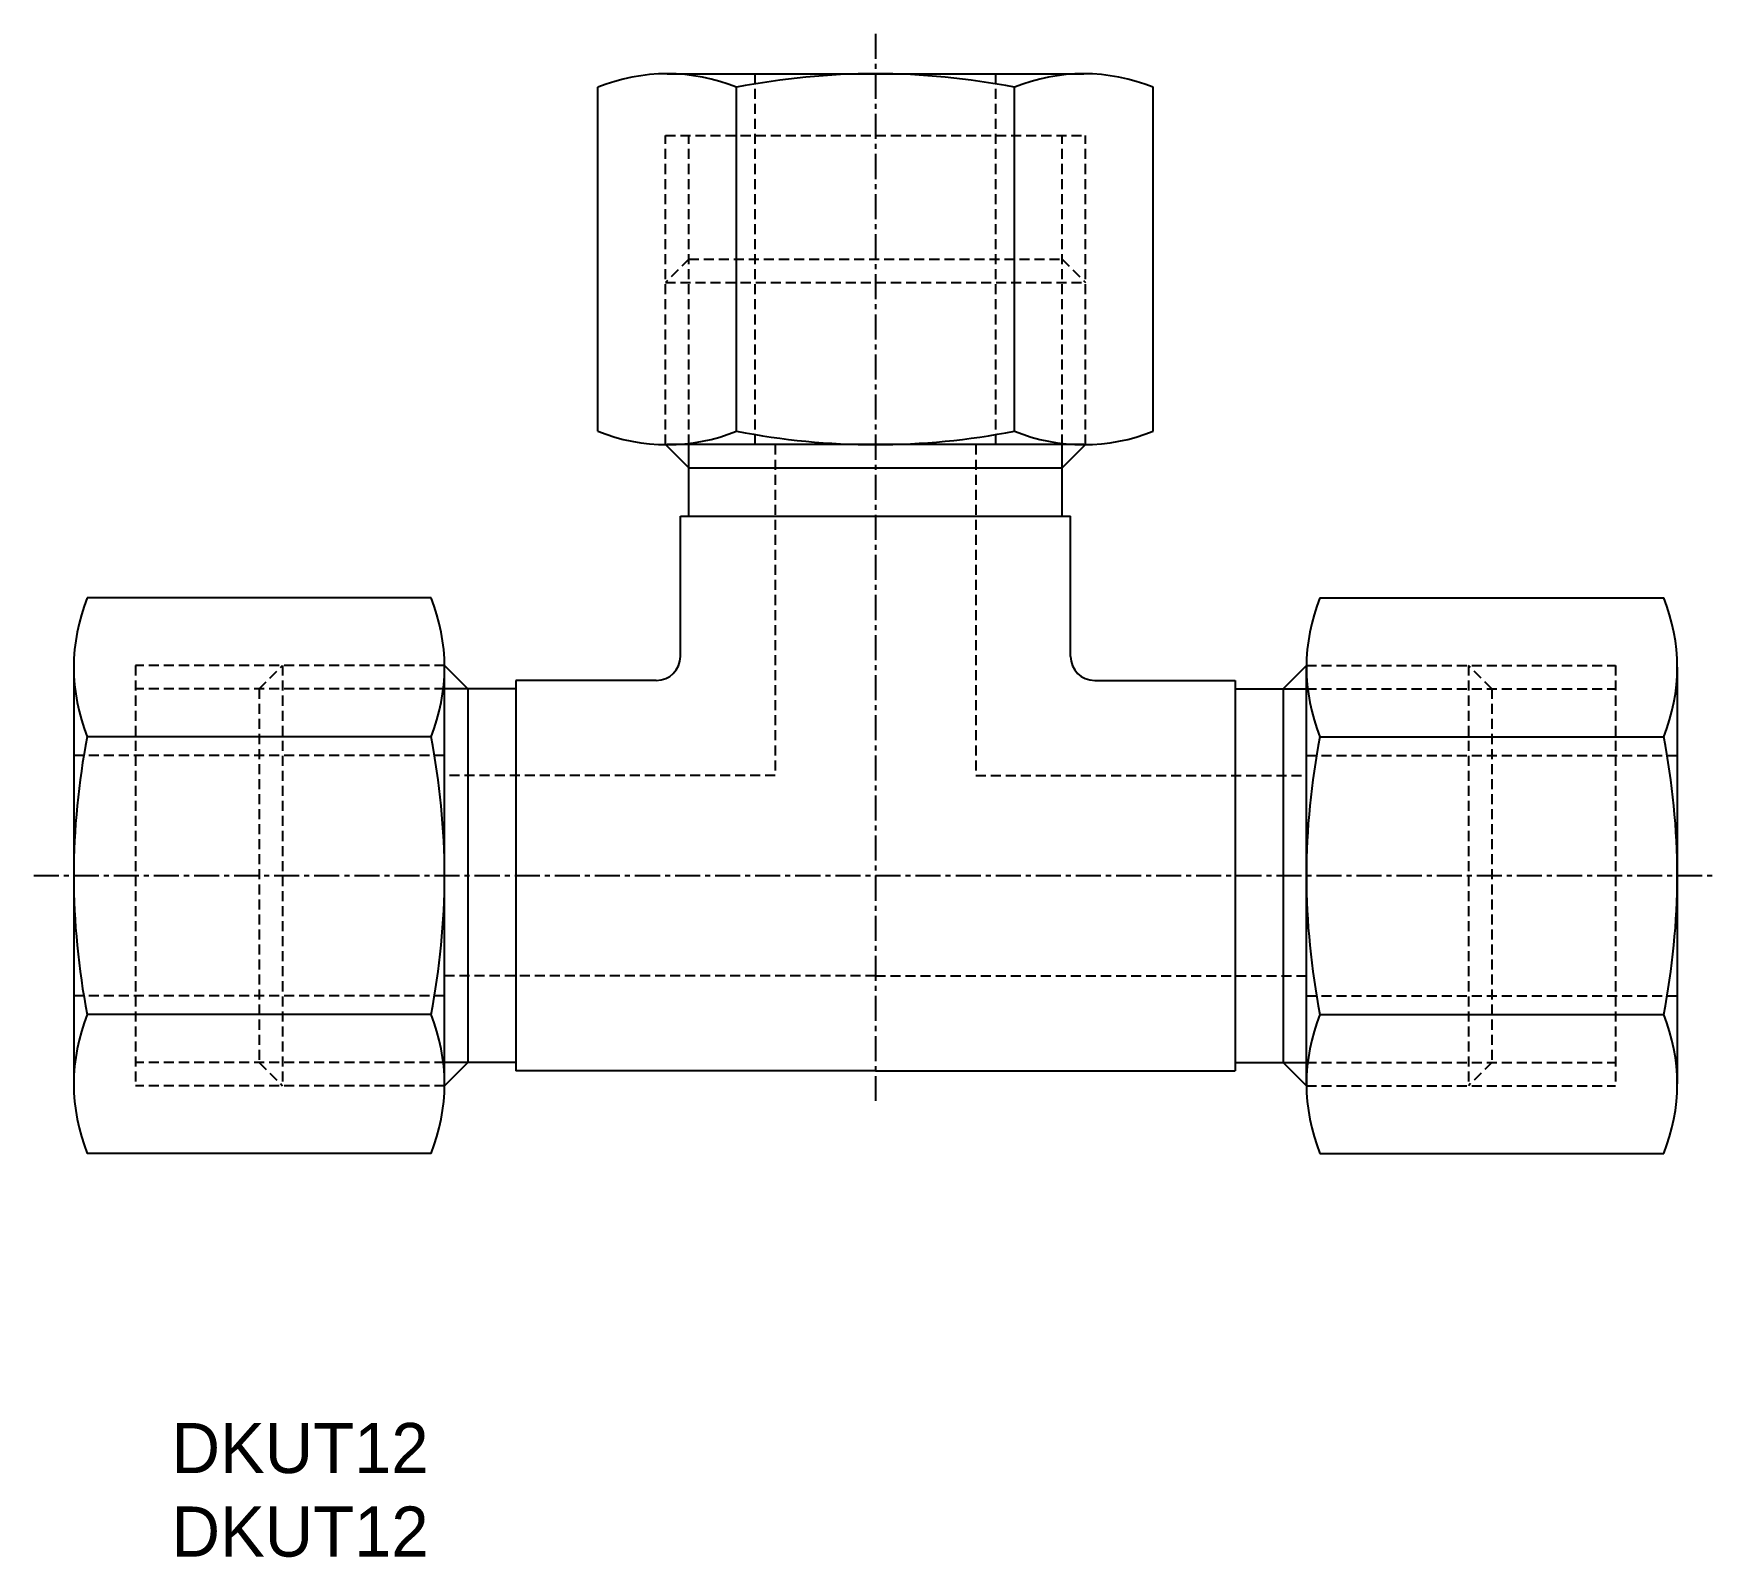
# Model space of a CAD drawing. Extents: x 128 to 212, y 178.7 to 254.7.
import ezdxf

# ---------------------------------------------------------------- set-up
doc = ezdxf.new("R2010")
doc.units = 0
doc.linetypes.add('CENTER', pattern=[2, 1.25, -0.25, 0.25, -0.25])
doc.linetypes.add('DASHED', pattern=[0.75, 0.5, -0.25])
doc.layers.get('0').update_dxf_attribs({"linetype": 'CONTINUOUS'})
doc.layers.add('CENTER', color=1, linetype='CENTER')

msp = doc.modelspace()

# ---------------------------------------------------------------- linework, layer by layer
for p, q in [((156.151, 234.89), (156.151, 252.044)), ((159.615, 252.717), (170.007, 252.717)), ((163.079, 234.89), (163.079, 252.044)), ((170.007, 252.717), (180.399, 252.717)), ((176.935, 234.89), (176.935, 252.044)), ((183.864, 234.89), (183.864, 252.044)), ((160.692, 233.055), (159.53, 234.217)), ((170.007, 234.217), (159.615, 234.217)), ((180.399, 234.217), (170.007, 234.217)), ((179.323, 233.055), (180.485, 234.217)), ((160.692, 233.055), (179.323, 233.055)), ((160.692, 230.655), (160.692, 233.055)), ((179.323, 230.655), (179.323, 233.055)), ((160.272, 230.655), (179.742, 230.655)), ((160.272, 223.652), (160.272, 230.655)), ((179.742, 223.652), (179.742, 230.655)), ((147.834, 226.574), (130.68, 226.574)), ((192.18, 226.574), (209.334, 226.574)), ((130.007, 223.109), (130.007, 212.717)), ((149.669, 222.033), (148.507, 223.195)), ((148.507, 212.717), (148.507, 223.109)), ((190.345, 222.033), (191.507, 223.195)), ((191.507, 212.717), (191.507, 223.109)), ((210.007, 223.109), (210.007, 212.717)), ((149.669, 222.033), (149.669, 203.402)), ((152.069, 222.033), (149.669, 222.033)), ((152.069, 222.452), (152.069, 202.982)), ((159.072, 222.452), (152.069, 222.452)), ((180.942, 222.452), (187.945, 222.452)), ((187.945, 222.452), (187.945, 202.982)), ((187.945, 222.033), (190.345, 222.033)), ((190.345, 222.033), (190.345, 203.402)), ((147.834, 219.645), (130.68, 219.645)), ((192.18, 219.645), (209.334, 219.645)), ((130.007, 212.717), (130.007, 202.325)), ((148.507, 202.325), (148.507, 212.717)), ((191.507, 202.325), (191.507, 212.717)), ((210.007, 212.717), (210.007, 202.325)), ((147.834, 205.789), (130.68, 205.789)), ((192.18, 205.789), (209.334, 205.789)), ((149.669, 203.402), (148.507, 202.24)), ((152.069, 203.402), (149.669, 203.402)), ((187.945, 203.402), (190.345, 203.402)), ((190.345, 203.402), (191.507, 202.24)), ((170.007, 202.982), (152.069, 202.982)), ((170.007, 202.982), (187.945, 202.982)), ((147.834, 198.861), (130.68, 198.861)), ((192.18, 198.861), (209.334, 198.861))]:
    msp.add_line(p, q)
at = {"color": 3, "linetype": 'DASHED'}
for p, q in [((164.007, 234.217), (164.007, 252.717)), ((176.007, 234.217), (176.007, 252.717)), ((159.53, 234.217), (159.53, 249.634)), ((159.53, 249.634), (180.485, 249.634)), ((160.692, 234.217), (160.692, 249.634)), ((179.323, 234.217), (179.323, 249.634)), ((180.485, 234.217), (180.485, 249.634)), ((160.692, 243.467), (159.53, 242.305)), ((160.692, 243.467), (179.323, 243.467)), ((179.323, 243.467), (180.485, 242.305)), ((159.53, 242.305), (180.485, 242.305)), ((165.007, 234.217), (165.007, 217.717)), ((175.007, 234.217), (175.007, 217.717)), ((133.09, 223.195), (133.09, 202.24)), ((148.507, 223.195), (133.09, 223.195)), ((139.257, 222.033), (140.419, 223.195)), ((140.419, 223.195), (140.419, 202.24)), ((191.507, 223.195), (206.924, 223.195)), ((199.595, 223.195), (199.595, 202.24)), ((200.757, 222.033), (199.595, 223.195)), ((206.924, 223.195), (206.924, 202.24)), ((148.507, 222.033), (133.09, 222.033)), ((139.257, 222.033), (139.257, 203.402)), ((191.507, 222.033), (206.924, 222.033)), ((200.757, 222.033), (200.757, 203.402)), ((148.507, 218.717), (130.007, 218.717)), ((191.507, 218.717), (210.007, 218.717)), ((165.007, 217.717), (148.507, 217.717)), ((175.007, 217.717), (191.507, 217.717)), ((170.007, 207.717), (148.507, 207.717)), ((170.007, 207.717), (191.507, 207.717)), ((148.507, 206.717), (130.007, 206.717)), ((191.507, 206.717), (210.007, 206.717)), ((148.507, 203.402), (133.09, 203.402)), ((139.257, 203.402), (140.419, 202.24)), ((191.507, 203.402), (206.924, 203.402)), ((200.757, 203.402), (199.595, 202.24)), ((148.507, 202.24), (133.09, 202.24)), ((191.507, 202.24), (206.924, 202.24))]:
    msp.add_line(p, q, dxfattribs=at)
at = {"color": 3}
for p, q in [((160.692, 233.055), (160.692, 234.217)), ((179.323, 233.055), (179.323, 234.217)), ((149.669, 222.033), (148.507, 222.033)), ((190.345, 222.033), (191.507, 222.033)), ((149.669, 203.402), (148.507, 203.402)), ((190.345, 203.402), (191.507, 203.402))]:
    msp.add_line(p, q, dxfattribs=at)
for centre, radius, start, end in [((159.615, 243.465), 9.252, 68.01264, 111.98736), ((170.007, 216.717), 36, 78.9042, 101.0958), ((180.399, 243.465), 9.252, 68.01264, 111.98736), ((159.615, 243.47), 9.252, 248.01264, 291.98736), ((170.007, 270.217), 36, 258.9042, 281.0958), ((180.399, 243.47), 9.252, 248.01264, 291.98736), ((139.26, 223.109), 9.252, 158.01264, 201.98736), ((139.255, 223.109), 9.252, 338.01264, 21.98736), ((200.76, 223.109), 9.252, 158.01264, 201.98736), ((200.755, 223.109), 9.252, 338.01264, 21.98736), ((159.072, 223.652), 1.2, 270, 0), ((180.942, 223.652), 1.2, 180, 270), ((166.007, 212.717), 36, 168.9042, 191.0958), ((112.507, 212.717), 36, 348.9042, 11.0958), ((227.507, 212.717), 36, 168.9042, 191.0958), ((174.007, 212.717), 36, 348.9042, 11.0958), ((139.26, 202.325), 9.252, 158.01264, 201.98736), ((139.255, 202.325), 9.252, 338.01264, 21.98736), ((200.76, 202.325), 9.252, 158.01264, 201.98736), ((200.755, 202.325), 9.252, 338.01264, 21.98736)]:
    msp.add_arc(centre, radius, start, end)
at = {"layer": 'CENTER', "color": 1, "linetype": 'CENTER'}
for p, q in [((170.007, 254.717), (170.007, 201.482)), ((128.007, 212.717), (212.007, 212.717))]:
    msp.add_line(p, q, dxfattribs=at)

# ---------------------------------------------------------------- texts
for p in [(134.892, 182.914), (134.892, 178.748)]:
    msp.add_text('DKUT12', height=2.5).set_placement(p)

doc.saveas('drawing.dxf')
